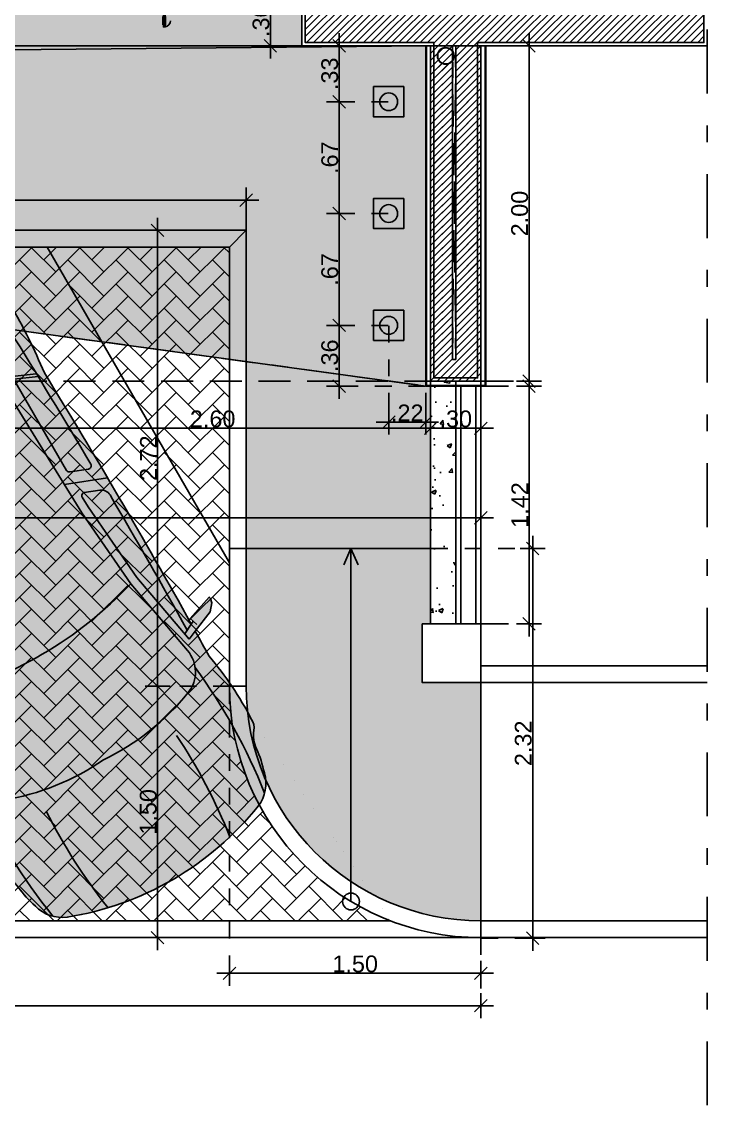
# Model space of a CAD drawing. Header units: millimetres. Extents: x 1974 to 2225, y 1614 to 1800.
# Drawn here: x 2044.21 to 2048.3, y 1619.16 to 1625.63 of the extents above; entities that cross this region are included whole.
import ezdxf

# ---------------------------------------------------------------- set-up
doc = ezdxf.new("R2010")
doc.units = ezdxf.units.MM
doc.header["$LTSCALE"] = 0.03
doc.header["$PDMODE"] = 34
doc.linetypes.add('DASHDOT', pattern=[25.4, 12.7, -6.35, 0, -6.35])
doc.linetypes.add('HIDDEN', pattern=[9.525, 6.35, -3.175])
for name, color, linetype in [('Construir Tijolos', 160, 'Continuous'), ('COTA', 250, 'Continuous'), ('COTA Especificações', 250, 'Continuous'), ('COTA Luminotécnica', 250, 'Continuous'), ('Especificações', 3, 'Continuous'), ('Esquadrias', 3, 'Continuous'), ('Forro de Gesso', 3, 'Continuous'), ('Layout', 6, 'Continuous'), ('Permanecer', 84, 'Continuous'), ('PL09', 9, 'Continuous'), ('PL1', 1, 'Continuous'), ('PL2', 2, 'Continuous'), ('PL250', 250, 'Continuous'), ('PL251', 251, 'Continuous'), ('PL3', 3, 'Continuous'), ('PL5', 5, 'Continuous'), ('Pontos Luminotécnicos', 3, 'Continuous'), ('Projeção', 250, 'HIDDEN'), ('Vegetação', 84, 'Continuous')]:
    doc.layers.add(name, color=color, linetype=linetype)
doc.styles.get("Standard").update_dxf_attribs({"font": 'arial.ttf'})
doc.dimstyles.new('TICK01', dxfattribs={"dimscale": 0, "dimtxt": 2, "dimasz": 1.5, "dimexe": 0.18, "dimexo": 0.06, "dimgap": 0.09, "dimtad": 1, "dimzin": 4, "dimdsep": 46, "dimtxsty": 'Standard', "dimblk": 'TICK1', "dimcen": 0.09, "dimclrd": 256, "dimclre": 256, "dimclrt": 4, "dimaunit": 1, "dimadec": 0, "dimazin": 0, "dimtfac": 1, "dimtix": 1, "dimtmove": 2, "dimatfit": 3, "dimldrblk": 'TICK1', "dimfxl": 1, "dimtolj": 1, "dimtzin": 12, "dimarcsym": 0})
pattern_1 = [(45, (0, 0), (-0.02121320344, 0.02121320344), [])]

# ---------------------------------------------------------------- blocks, each defined once
blk = doc.blocks.new('Golf')
at = {"layer": 'PL09'}
h = blk.add_hatch(color=256, dxfattribs=at)
h.dxf.hatch_style = 1
h.paths.add_polyline_path([(-0.1124, 0.6521, 0.290569), (-0.2617, 0.7739), (-0.4281, 0.8005, -0.143646), (-0.5305, 0.8426, 0.18179), (-0.5944, 0.8635, 0.18179), (-0.6583, 0.8843, 0.032048), (-1.1103, 0.8549, 0.010704), (-2.8459, 0.8596), (-2.8368, 0.8775), (-2.8139, 0.8694), (-2.7612, 1.033), (-2.7722, 1.0352), (-2.7985, 1.0297), (-2.8391, 0.9935), (-2.8951, 0.8586, 0.001052), (-3.0657, 0.8549, 0.056283), (-3.5177, 0.8843, 0.18179), (-3.5816, 0.8635, -0.143646), (-3.6839, 0.8214, 0.052221), (-3.8321, 0.79, 0.236222), (-3.9851, 0.6588, 0.091914), (-4.1072, 0, 0.091914), (-3.9851, -0.6588, 0.236222), (-3.8321, -0.79, 0.052221), (-3.6839, -0.8214, -0.143646), (-3.5816, -0.8635, 0.18179), (-3.5177, -0.8843, 0.056283), (-3.0657, -0.8549, 0.001052), (-2.8951, -0.8586), (-2.8391, -0.9935), (-2.7985, -1.0297), (-2.7722, -1.0352), (-2.7612, -1.033), (-2.8139, -0.8694), (-2.8368, -0.8775), (-2.8459, -0.8596, 0.010704), (-1.1103, -0.8549, 0.032048), (-0.6583, -0.8843, 0.18179), (-0.5944, -0.8635, 0.18179), (-0.5305, -0.8426, -0.143646), (-0.4281, -0.8005), (-0.2617, -0.7739, 0.290569), (-0.1124, -0.6521, 0.074967), (0, 0, 0.074967)])
at = {"layer": 'PL250', "linetype": 'ByBlock'}
for p, q in [((-2.9178, 0.804), (-2.8951, 0.8586)), ((-2.8459, 0.8596), (-2.8776, 0.7968)), ((-2.8368, 0.8775), (-2.8643, 0.8872)), ((-1.8407, 0.8659), (-1.7463, 0.6236)), ((-2.4427, 0.7187), (-2.9178, 0.804)), ((-1.8818, 0.7899), (-1.8475, 0.7018)), ((-1.7385, 0.7939), (-1.6981, 0.6902)), ((-1.1103, 0.8121), (-1.0514, 0.6777)), ((-1.0907, 0.8101), (-1.0326, 0.6777)), ((-0.8886, 0.6826), (-0.7777, 0.7813)), ((-2.4565, 0.6682), (-2.9718, 0.7606)), ((-2.4427, 0.7187), (-1.9318, 0.6794)), ((-2.4565, 0.6682), (-1.9455, 0.6289)), ((-1.8644, 0.6777), (-1.9318, 0.6794)), ((-1.6798, 0.6777), (-0.9016, 0.6777)), ((-0.3108, 0.6289), (-0.1971, 0.6927)), ((-0.421, 0.5879), (-1.9455, 0.6289)), ((-0.421, 0.5865), (-0.421, 0.0047)), ((-0.6878, 0.0074), (-0.3526, 0.004)), ((-0.3526, -0.004), (-0.3526, 0.004)), ((-0.6878, -0.0074), (-0.3526, -0.004)), ((-0.421, -0.5865), (-0.421, -0.0047)), ((-2.4565, -0.6682), (-1.9455, -0.6289)), ((-0.421, -0.5879), (-1.9455, -0.6289)), ((-1.8407, -0.8659), (-1.7463, -0.6236)), ((-0.3108, -0.6289), (-0.1971, -0.6927)), ((-2.4565, -0.6682), (-2.9718, -0.7606)), ((-2.4427, -0.7187), (-1.9318, -0.6794)), ((-1.8644, -0.6777), (-1.9318, -0.6794)), ((-1.8818, -0.7899), (-1.8475, -0.7018)), ((-1.7385, -0.7939), (-1.6981, -0.6902)), ((-1.6798, -0.6777), (-0.9016, -0.6777)), ((-1.1103, -0.8121), (-1.0514, -0.6777)), ((-1.0907, -0.8101), (-1.0326, -0.6777)), ((-0.8886, -0.6826), (-0.7777, -0.7813)), ((-2.4427, -0.7187), (-2.9178, -0.804)), ((-2.9178, -0.804), (-2.8951, -0.8586)), ((-2.8459, -0.8596), (-2.8776, -0.7968)), ((-2.8368, -0.8775), (-2.8643, -0.8872))]:
    blk.add_line(p, q, dxfattribs=at)
for centre, radius, start, end in [((-2.088, -39.6722), 40.4999, 89.78574, 91.10028), ((-1.9368, 0.7685), 0.059, 21.27913, 89.78574), ((-1.7202, 0.801), 0.0197, 89.61184, 201.27913), ((-2.0024, -40.8592), 41.6809, 88.32994, 89.61184), ((-0.7881, 0.7902), 0.0138, 319.5223, 88.20634), ((-3.4368, -2.5361), 3.3041, 83.8263, 98.71945), ((-3.0065, 0.5672), 0.1965, 79.82992, 158.94677), ((-0.0836, 0.266), 0.4836, 101.11593, 130.9804), ((-0.2339, 0), 2.3209, 163.26823, 180), ((-1.864, 0.6953), 0.0177, 268.49256, 21.27913), ((-1.6798, 0.6973), 0.0197, 201.27913, 270), ((-0.9016, 0.6973), 0.0197, 270, 311.64533), ((-2.247, -0.043), 2.1688, 1.13495, 19.70197), ((-0.1724, 0.6355), 0.0623, 15.1262, 113.3532), ((-1.8378, 0.1173), 1.4488, 158.94677, 184.64415), ((-0.362, 0.5865), 0.059, 130.9804, 180), ((-0.282, 0.5775), 0.059, 119.29402, 197.29416), ((-2.2853, -0.0498), 2.0402, 1.3982, 17.38909), ((-3.5751, -2.8485), 3.3041, 86.54404, 98.41367), ((-0.2339, 0), 2.3209, 180, 196.73177), ((-0.6878, 0), 0.0297, 13.76028, 346.23972), ((-0.6878, 0), 0.00735, 90, 270), ((-1.8378, -0.1173), 1.4488, 175.35585, 201.05323), ((-2.2853, 0.0498), 2.0402, 342.61091, 358.6018), ((-2.247, 0.043), 2.1688, 340.29803, 358.86505), ((-3.5751, 2.8485), 3.3041, 261.58633, 273.45596), ((-0.282, -0.5775), 0.059, 162.70584, 240.70598), ((-3.0065, -0.5672), 0.1965, 201.05323, 280.17008), ((-0.362, -0.5865), 0.059, 180, 229.0196), ((-0.0836, -0.266), 0.4836, 229.0196, 258.88407), ((-1.864, -0.6953), 0.0177, 338.72087, 91.50744), ((-1.6798, -0.6973), 0.0197, 90, 158.72087), ((-0.9016, -0.6973), 0.0197, 48.35467, 90), ((-0.1724, -0.6355), 0.0623, 246.6468, 344.8738), ((-3.4368, 2.5361), 3.3041, 261.28055, 276.1737), ((-2.088, 39.6722), 40.4999, 268.89972, 270.21426), ((-1.9368, -0.7685), 0.059, 270.21426, 338.72087), ((-1.7202, -0.801), 0.0197, 158.72087, 270.38816), ((-2.0024, 40.8592), 41.6809, 270.38816, 271.67006), ((-0.7881, -0.7902), 0.0138, 271.79366, 40.4777)]:
    blk.add_arc(centre, radius, start, end, dxfattribs=at)
at = {"layer": 'PL5'}
blk.add_lwpolyline([(-0.1124, 0.6521, 0.290569), (-0.2617, 0.7739), (-0.4281, 0.8005, -0.143646), (-0.5305, 0.8426, 0.18179), (-0.5944, 0.8635, 0.18179), (-0.6583, 0.8843, 0.032048), (-1.1103, 0.8549, 0.010704), (-2.8459, 0.8596), (-2.8368, 0.8775), (-2.8139, 0.8694), (-2.7612, 1.033), (-2.7722, 1.0352), (-2.7985, 1.0297), (-2.8391, 0.9935), (-2.8951, 0.8586, 0.001052), (-3.0657, 0.8549, 0.056283), (-3.5177, 0.8843, 0.18179), (-3.5816, 0.8635, -0.143646), (-3.6839, 0.8214, 0.052221), (-3.8321, 0.79, 0.236222), (-3.9851, 0.6588, 0.091914), (-4.1072, 0, 0.091914), (-3.9851, -0.6588, 0.236222), (-3.8321, -0.79, 0.052221), (-3.6839, -0.8214, -0.143646), (-3.5816, -0.8635, 0.18179), (-3.5177, -0.8843, 0.056283), (-3.0657, -0.8549, 0.001052), (-2.8951, -0.8586), (-2.8391, -0.9935), (-2.7985, -1.0297), (-2.7722, -1.0352), (-2.7612, -1.033), (-2.8139, -0.8694), (-2.8368, -0.8775), (-2.8459, -0.8596, 0.010704), (-1.1103, -0.8549, 0.032048), (-0.6583, -0.8843, 0.18179), (-0.5944, -0.8635, 0.18179), (-0.5305, -0.8426, -0.143646), (-0.4281, -0.8005), (-0.2617, -0.7739, 0.290569), (-0.1124, -0.6521, 0.074967), (0, 0, 0.074967)], format="xyb", close=True, dxfattribs=at)
blk = doc.blocks.new('TICK1')
for p, q in [((0, 1), (0, -1)), ((-1, 0), (1, 0)), ((0.5, 0.5), (-0.5, -0.5))]:
    blk.add_line(p, q)
blk = doc.blocks.new('*D250')
at = {"layer": 'COTA', "linetype": 'HIDDEN', "lineweight": -2, "transparency": 16777216}
for p, q in [((2044.0451, 1632.1614), (2044.0451, 1623.1916)), ((2046.6451, 1623.4784), (2046.6451, 1623.1916))]:
    blk.add_line(p, q, dxfattribs=at)
at = {"layer": 'COTA', "lineweight": -2, "transparency": 16777216}
blk.add_line((2044.1201, 1623.2006), (2046.5701, 1623.2006), dxfattribs=at)
at = {"layer": 'DEFPOINTS', "color": 0, "transparency": 16777216}
for p in [(2044.0451, 1632.1644), (2046.6451, 1623.4814), (2046.6451, 1623.2006)]:
    blk.add_point(p, dxfattribs=at)
at = {"layer": 'COTA', "lineweight": -2, "transparency": 16777216, "xscale": 0.07499999993790162, "yscale": 0.07499999993790162, "zscale": 0.07499999993790162, "rotation": 180}
blk.add_blockref('TICK1', (2044.0451, 1623.2006), dxfattribs=at)
at = {"layer": 'COTA', "lineweight": -2, "transparency": 16777216, "xscale": 0.07499999993790162, "yscale": 0.07499999993790162, "zscale": 0.07499999993790162}
blk.add_blockref('TICK1', (2046.6451, 1623.2006), dxfattribs=at)
at = {"layer": 'COTA', "color": 4, "transparency": 16777216, "insert": (2045.3451, 1623.2562), "char_height": 0.1, "attachment_point": 5}
blk.add_mtext('\\A1;2.60', dxfattribs=at)
blk = doc.blocks.new('*D251')
at = {"layer": 'COTA', "linetype": 'HIDDEN', "lineweight": -2, "transparency": 16777216}
for p, q in [((2046.6451, 1623.4784), (2046.6451, 1623.1916)), ((2046.9451, 1623.4784), (2046.9451, 1623.1916))]:
    blk.add_line(p, q, dxfattribs=at)
at = {"layer": 'COTA', "lineweight": -2, "transparency": 16777216}
blk.add_line((2046.7201, 1623.2006), (2046.8701, 1623.2006), dxfattribs=at)
at = {"layer": 'DEFPOINTS', "color": 0, "transparency": 16777216}
for p in [(2046.6451, 1623.4814), (2046.9451, 1623.4814), (2046.9451, 1623.2006)]:
    blk.add_point(p, dxfattribs=at)
at = {"layer": 'COTA', "lineweight": -2, "transparency": 16777216, "xscale": 0.07499999993790162, "yscale": 0.07499999993790162, "zscale": 0.07499999993790162, "rotation": 180}
blk.add_blockref('TICK1', (2046.6451, 1623.2006), dxfattribs=at)
at = {"layer": 'COTA', "lineweight": -2, "transparency": 16777216, "xscale": 0.07499999993790162, "yscale": 0.07499999993790162, "zscale": 0.07499999993790162}
blk.add_blockref('TICK1', (2046.9451, 1623.2006), dxfattribs=at)
at = {"layer": 'COTA', "color": 4, "transparency": 16777216, "insert": (2046.7951, 1623.2562), "char_height": 0.1, "attachment_point": 5}
blk.add_mtext('\\A1;.30', dxfattribs=at)
blk = doc.blocks.new('*D253')
at = {"layer": 'COTA', "linetype": 'HIDDEN', "lineweight": -2, "transparency": 16777216}
for p, q in [((2036.1726, 1623.1976), (2036.1726, 1622.658)), ((2046.9451, 1623.1886), (2046.9451, 1622.658))]:
    blk.add_line(p, q, dxfattribs=at)
at = {"layer": 'COTA', "lineweight": -2, "transparency": 16777216}
blk.add_line((2036.2476, 1622.667), (2046.8701, 1622.667), dxfattribs=at)
at = {"layer": 'DEFPOINTS', "color": 0, "transparency": 16777216}
for p in [(2036.1726, 1623.2006), (2046.9451, 1623.1916), (2046.9451, 1622.667)]:
    blk.add_point(p, dxfattribs=at)
at = {"layer": 'COTA', "lineweight": -2, "transparency": 16777216, "xscale": 0.07499999993790162, "yscale": 0.07499999993790162, "zscale": 0.07499999993790162, "rotation": 180}
blk.add_blockref('TICK1', (2036.1726, 1622.667), dxfattribs=at)
at = {"layer": 'COTA', "lineweight": -2, "transparency": 16777216, "xscale": 0.07499999993790162, "yscale": 0.07499999993790162, "zscale": 0.07499999993790162}
blk.add_blockref('TICK1', (2046.9451, 1622.667), dxfattribs=at)
at = {"layer": 'COTA', "color": 4, "transparency": 16777216, "insert": (2041.5588, 1622.7225), "char_height": 0.1, "attachment_point": 5}
blk.add_mtext('\\A1;10.77', dxfattribs=at)
blk = doc.blocks.new('*D268')
at = {"layer": 'COTA', "linetype": 'HIDDEN', "lineweight": -2, "transparency": 16777216}
for p, q in [((2040.9301, 1625.4814), (2040.8541, 1625.4814)), ((2046.9711, 1623.4814), (2040.8541, 1623.4814))]:
    blk.add_line(p, q, dxfattribs=at)
at = {"layer": 'COTA', "lineweight": -2, "transparency": 16777216}
blk.add_line((2040.8631, 1625.4064), (2040.8631, 1623.5564), dxfattribs=at)
at = {"layer": 'DEFPOINTS', "color": 0, "transparency": 16777216}
for p in [(2040.9331, 1625.4814), (2040.8631, 1623.4814), (2046.9741, 1623.4814)]:
    blk.add_point(p, dxfattribs=at)
at = {"layer": 'COTA', "lineweight": -2, "transparency": 16777216, "xscale": 0.07499999993790162, "yscale": 0.07499999993790162, "zscale": 0.07499999993790162}
for p, rotation in [((2040.8631, 1625.4814), 90), ((2040.8631, 1623.4814), 270)]:
    blk.add_blockref('TICK1', p, dxfattribs=dict(at, rotation=rotation))
at = {"layer": 'COTA', "color": 4, "transparency": 16777216, "insert": (2040.8075, 1624.4814), "char_height": 0.1, "attachment_point": 5, "rotation": 90}
blk.add_mtext('\\A1;2.00', dxfattribs=at)
blk = doc.blocks.new('*D321')
at = {"layer": 'COTA', "linetype": 'HIDDEN', "lineweight": -2, "transparency": 16777216}
for p, q in [((2046.9481, 1625.4814), (2047.2408, 1625.4814)), ((2046.9481, 1623.4814), (2047.2408, 1623.4814))]:
    blk.add_line(p, q, dxfattribs=at)
at = {"layer": 'COTA', "lineweight": -2, "transparency": 16777216}
blk.add_line((2047.2318, 1625.4064), (2047.2318, 1623.5564), dxfattribs=at)
at = {"layer": 'DEFPOINTS', "color": 0, "transparency": 16777216}
for p in [(2046.9451, 1625.4814), (2046.9451, 1623.4814), (2047.2318, 1623.4814)]:
    blk.add_point(p, dxfattribs=at)
at = {"layer": 'COTA', "lineweight": -2, "transparency": 16777216, "xscale": 0.07499999993790162, "yscale": 0.07499999993790162, "zscale": 0.07499999993790162}
for p, rotation in [((2047.2318, 1625.4814), 90), ((2047.2318, 1623.4814), 270)]:
    blk.add_blockref('TICK1', p, dxfattribs=dict(at, rotation=rotation))
at = {"layer": 'COTA', "color": 4, "transparency": 16777216, "insert": (2047.1762, 1624.4814), "char_height": 0.1, "attachment_point": 5, "rotation": 90}
blk.add_mtext('\\A1;2.00', dxfattribs=at)
blk = doc.blocks.new('*D403')
at = {"layer": 'COTA', "linetype": 'HIDDEN', "lineweight": -2, "transparency": 16777216}
for p, q in [((2046.9181, 1623.4524), (2047.2408, 1623.4524)), ((2046.9181, 1622.0344), (2047.2408, 1622.0344))]:
    blk.add_line(p, q, dxfattribs=at)
at = {"layer": 'COTA', "lineweight": -2, "transparency": 16777216}
blk.add_line((2047.2318, 1623.3774), (2047.2318, 1622.1094), dxfattribs=at)
at = {"layer": 'DEFPOINTS', "color": 0, "transparency": 16777216}
for p in [(2046.9151, 1623.4524), (2046.9151, 1622.0344), (2047.2318, 1622.0344)]:
    blk.add_point(p, dxfattribs=at)
at = {"layer": 'COTA', "lineweight": -2, "transparency": 16777216, "xscale": 0.07499999993790162, "yscale": 0.07499999993790162, "zscale": 0.07499999993790162}
for p, rotation in [((2047.2318, 1623.4524), 90), ((2047.2318, 1622.0344), 270)]:
    blk.add_blockref('TICK1', p, dxfattribs=dict(at, rotation=rotation))
at = {"layer": 'COTA', "color": 4, "transparency": 16777216, "insert": (2047.1771, 1622.7434), "char_height": 0.1, "attachment_point": 5, "rotation": 90}
blk.add_mtext('\\A1;1.42', dxfattribs=at)
blk = doc.blocks.new('*D543')
at = {"layer": 'COTA Especificações', "linetype": 'HIDDEN', "lineweight": -2, "transparency": 16777216}
for p, q in [((2045.8741, 1625.7814), (2045.6803, 1625.7814)), ((2045.8741, 1625.4814), (2045.6803, 1625.4814))]:
    blk.add_line(p, q, dxfattribs=at)
at = {"layer": 'COTA Especificações', "lineweight": -2, "transparency": 16777216}
blk.add_line((2045.6893, 1625.7064), (2045.6893, 1625.5564), dxfattribs=at)
at = {"layer": 'DEFPOINTS', "color": 0, "transparency": 16777216}
for p in [(2045.8771, 1625.7814), (2045.6893, 1625.4814), (2045.8771, 1625.4814)]:
    blk.add_point(p, dxfattribs=at)
at = {"layer": 'COTA Especificações', "lineweight": -2, "transparency": 16777216, "xscale": 0.07499999993790162, "yscale": 0.07499999993790162, "zscale": 0.07499999993790162}
for p, rotation in [((2045.6893, 1625.7814), 90), ((2045.6893, 1625.4814), 270)]:
    blk.add_blockref('TICK1', p, dxfattribs=dict(at, rotation=rotation))
at = {"layer": 'COTA Especificações', "color": 4, "transparency": 16777216, "insert": (2045.6337, 1625.6314), "char_height": 0.1, "attachment_point": 5, "rotation": 90}
blk.add_mtext('\\A1;.30', dxfattribs=at)
blk = doc.blocks.new('*D583')
at = {"layer": 'COTA Especificações', "linetype": 'HIDDEN', "lineweight": -2, "ltscale": 0.2, "transparency": 16777216}
for p, q in [((2034.5401, 1624.3844), (2034.5401, 1624.57)), ((2045.5451, 1624.3844), (2045.5451, 1624.57))]:
    blk.add_line(p, q, dxfattribs=at)
at = {"layer": 'COTA Especificações', "lineweight": -2, "ltscale": 0.2, "transparency": 16777216}
blk.add_line((2034.6151, 1624.561), (2045.4701, 1624.561), dxfattribs=at)
at = {"layer": 'DEFPOINTS', "color": 0, "ltscale": 0.2, "transparency": 16777216}
for p in [(2045.5451, 1624.561), (2034.5401, 1624.3814), (2045.5451, 1624.3814)]:
    blk.add_point(p, dxfattribs=at)
at = {"layer": 'COTA Especificações', "lineweight": -2, "ltscale": 0.2, "transparency": 16777216, "xscale": 0.07499999993790162, "yscale": 0.07499999993790162, "zscale": 0.07499999993790162, "rotation": 180}
blk.add_blockref('TICK1', (2034.5401, 1624.561), dxfattribs=at)
at = {"layer": 'COTA Especificações', "lineweight": -2, "ltscale": 0.2, "transparency": 16777216, "xscale": 0.07499999993790162, "yscale": 0.07499999993790162, "zscale": 0.07499999993790162}
blk.add_blockref('TICK1', (2045.5451, 1624.561), dxfattribs=at)
at = {"layer": 'COTA Especificações', "color": 4, "ltscale": 0.2, "transparency": 16777216, "insert": (2040.0426, 1624.6166), "char_height": 0.1, "attachment_point": 5}
blk.add_mtext('\\A1;11.01', dxfattribs=at)
blk = doc.blocks.new('*D584')
at = {"layer": 'COTA Especificações', "linetype": 'HIDDEN', "lineweight": -2, "ltscale": 0.2, "transparency": 16777216}
for p, q in [((2045.5421, 1624.3814), (2045.0078, 1624.3814)), ((2045.449, 1621.6634), (2045.0078, 1621.6634))]:
    blk.add_line(p, q, dxfattribs=at)
at = {"layer": 'COTA Especificações', "lineweight": -2, "ltscale": 0.2, "transparency": 16777216}
blk.add_line((2045.0168, 1624.3064), (2045.0168, 1621.7384), dxfattribs=at)
at = {"layer": 'DEFPOINTS', "color": 0, "ltscale": 0.2, "transparency": 16777216}
for p in [(2045.5451, 1624.3814), (2045.0168, 1621.6634), (2045.452, 1621.6634)]:
    blk.add_point(p, dxfattribs=at)
at = {"layer": 'COTA Especificações', "lineweight": -2, "ltscale": 0.2, "transparency": 16777216, "xscale": 0.07499999993790162, "yscale": 0.07499999993790162, "zscale": 0.07499999993790162}
for p, rotation in [((2045.0168, 1624.3814), 90), ((2045.0168, 1621.6634), 270)]:
    blk.add_blockref('TICK1', p, dxfattribs=dict(at, rotation=rotation))
at = {"layer": 'COTA Especificações', "color": 4, "ltscale": 0.2, "transparency": 16777216, "insert": (2044.9621, 1623.0224), "char_height": 0.1, "attachment_point": 5, "rotation": 90}
blk.add_mtext('\\A1;2.72', dxfattribs=at)
blk = doc.blocks.new('*D585')
at = {"layer": 'COTA Especificações', "linetype": 'HIDDEN', "lineweight": -2, "ltscale": 0.2, "transparency": 16777216}
for p, q in [((2033.1401, 1620.1604), (2033.1401, 1619.7487)), ((2046.9451, 1620.1604), (2046.9451, 1619.7487))]:
    blk.add_line(p, q, dxfattribs=at)
at = {"layer": 'COTA Especificações', "lineweight": -2, "ltscale": 0.2, "transparency": 16777216}
blk.add_line((2033.2151, 1619.7577), (2046.8701, 1619.7577), dxfattribs=at)
at = {"layer": 'DEFPOINTS', "color": 0, "ltscale": 0.2, "transparency": 16777216}
for p in [(2033.1401, 1620.1634), (2046.9451, 1620.1634), (2046.9451, 1619.7577)]:
    blk.add_point(p, dxfattribs=at)
at = {"layer": 'COTA Especificações', "lineweight": -2, "ltscale": 0.2, "transparency": 16777216, "xscale": 0.07499999993790162, "yscale": 0.07499999993790162, "zscale": 0.07499999993790162, "rotation": 180}
blk.add_blockref('TICK1', (2033.1401, 1619.7577), dxfattribs=at)
at = {"layer": 'COTA Especificações', "lineweight": -2, "ltscale": 0.2, "transparency": 16777216, "xscale": 0.07499999993790162, "yscale": 0.07499999993790162, "zscale": 0.07499999993790162}
blk.add_blockref('TICK1', (2046.9451, 1619.7577), dxfattribs=at)
at = {"layer": 'COTA Especificações', "color": 4, "ltscale": 0.2, "transparency": 16777216, "insert": (2040.0426, 1619.8133), "char_height": 0.1, "attachment_point": 5}
blk.add_mtext('\\A1;13.81', dxfattribs=at)
blk = doc.blocks.new('*D586')
at = {"layer": 'COTA Especificações', "linetype": 'HIDDEN', "lineweight": -2, "ltscale": 0.2, "transparency": 16777216}
for p, q in [((2045.449, 1621.6634), (2045.0078, 1621.6634)), ((2045.8962, 1620.1634), (2045.0078, 1620.1634))]:
    blk.add_line(p, q, dxfattribs=at)
at = {"layer": 'COTA Especificações', "lineweight": -2, "ltscale": 0.2, "transparency": 16777216}
blk.add_line((2045.0168, 1621.5884), (2045.0168, 1620.2384), dxfattribs=at)
at = {"layer": 'DEFPOINTS', "color": 0, "ltscale": 0.2, "transparency": 16777216}
for p in [(2045.452, 1621.6634), (2045.0168, 1620.1634), (2045.8992, 1620.1634)]:
    blk.add_point(p, dxfattribs=at)
at = {"layer": 'COTA Especificações', "lineweight": -2, "ltscale": 0.2, "transparency": 16777216, "xscale": 0.07499999993790162, "yscale": 0.07499999993790162, "zscale": 0.07499999993790162}
for p, rotation in [((2045.0168, 1621.6634), 90), ((2045.0168, 1620.1634), 270)]:
    blk.add_blockref('TICK1', p, dxfattribs=dict(at, rotation=rotation))
at = {"layer": 'COTA Especificações', "color": 4, "ltscale": 0.2, "transparency": 16777216, "insert": (2044.9612, 1620.9134), "char_height": 0.1, "attachment_point": 5, "rotation": 90}
blk.add_mtext('\\A1;1.50', dxfattribs=at)
blk = doc.blocks.new('*D588')
at = {"layer": 'COTA Especificações', "linetype": 'HIDDEN', "lineweight": -2, "ltscale": 0.2, "transparency": 16777216}
for p, q in [((2045.4451, 1621.6574), (2045.4451, 1619.9416)), ((2046.9451, 1620.1604), (2046.9451, 1619.9416))]:
    blk.add_line(p, q, dxfattribs=at)
at = {"layer": 'COTA Especificações', "lineweight": -2, "ltscale": 0.2, "transparency": 16777216}
blk.add_line((2046.8701, 1619.9506), (2045.5201, 1619.9506), dxfattribs=at)
at = {"layer": 'DEFPOINTS', "color": 0, "ltscale": 0.2, "transparency": 16777216}
for p in [(2045.4451, 1621.6604), (2046.9451, 1620.1634), (2045.4451, 1619.9506)]:
    blk.add_point(p, dxfattribs=at)
at = {"layer": 'COTA Especificações', "lineweight": -2, "ltscale": 0.2, "transparency": 16777216, "xscale": 0.07499999993790162, "yscale": 0.07499999993790162, "zscale": 0.07499999993790162, "rotation": 180}
blk.add_blockref('TICK1', (2045.4451, 1619.9506), dxfattribs=at)
at = {"layer": 'COTA Especificações', "lineweight": -2, "ltscale": 0.2, "transparency": 16777216, "xscale": 0.07499999993790162, "yscale": 0.07499999993790162, "zscale": 0.07499999993790162}
blk.add_blockref('TICK1', (2046.9451, 1619.9506), dxfattribs=at)
at = {"layer": 'COTA Especificações', "color": 4, "ltscale": 0.2, "transparency": 16777216, "insert": (2046.1951, 1620.0061), "char_height": 0.1, "attachment_point": 5}
blk.add_mtext('\\A1;1.50', dxfattribs=at)
blk = doc.blocks.new('*D594')
at = {"layer": 'COTA Especificações', "linetype": 'HIDDEN', "lineweight": -2, "ltscale": 0.2, "transparency": 16777216}
for p, q in [((2046.6481, 1622.4844), (2047.2626, 1622.4844)), ((2046.9481, 1620.1604), (2047.2626, 1620.1604))]:
    blk.add_line(p, q, dxfattribs=at)
at = {"layer": 'COTA Especificações', "lineweight": -2, "ltscale": 0.2, "transparency": 16777216}
blk.add_line((2047.2536, 1620.2354), (2047.2536, 1622.4094), dxfattribs=at)
at = {"layer": 'DEFPOINTS', "color": 0, "ltscale": 0.2, "transparency": 16777216}
for p in [(2046.6451, 1622.4844), (2047.2536, 1622.4844), (2046.9451, 1620.1604)]:
    blk.add_point(p, dxfattribs=at)
at = {"layer": 'COTA Especificações', "lineweight": -2, "ltscale": 0.2, "transparency": 16777216, "xscale": 0.07499999993790162, "yscale": 0.07499999993790162, "zscale": 0.07499999993790162}
for p, rotation in [((2047.2536, 1622.4844), 90), ((2047.2536, 1620.1604), 270)]:
    blk.add_blockref('TICK1', p, dxfattribs=dict(at, rotation=rotation))
at = {"layer": 'COTA Especificações', "color": 4, "ltscale": 0.2, "transparency": 16777216, "insert": (2047.198, 1621.3224), "char_height": 0.1, "attachment_point": 5, "rotation": 90}
blk.add_mtext('\\A1;2.32', dxfattribs=at)
blk = doc.blocks.new('*D710')
at = {"layer": 'COTA Luminotécnica', "linetype": 'HIDDEN', "lineweight": -2, "ltscale": 0.2, "transparency": 16777216}
for p, q in [((2046.6421, 1625.4814), (2046.0903, 1625.4814)), ((2046.3921, 1625.1481), (2046.0903, 1625.1481))]:
    blk.add_line(p, q, dxfattribs=at)
at = {"layer": 'COTA Luminotécnica', "lineweight": -2, "ltscale": 0.2, "transparency": 16777216}
blk.add_line((2046.0993, 1625.4064), (2046.0993, 1625.2231), dxfattribs=at)
at = {"layer": 'DEFPOINTS', "color": 0, "ltscale": 0.2, "transparency": 16777216}
for p in [(2046.6451, 1625.4814), (2046.0993, 1625.1481), (2046.3951, 1625.1481)]:
    blk.add_point(p, dxfattribs=at)
at = {"layer": 'COTA Luminotécnica', "lineweight": -2, "ltscale": 0.2, "transparency": 16777216, "xscale": 0.07499999993790162, "yscale": 0.07499999993790162, "zscale": 0.07499999993790162}
for p, rotation in [((2046.0993, 1625.4814), 90), ((2046.0993, 1625.1481), 270)]:
    blk.add_blockref('TICK1', p, dxfattribs=dict(at, rotation=rotation))
at = {"layer": 'COTA Luminotécnica', "color": 4, "ltscale": 0.2, "transparency": 16777216, "insert": (2046.0437, 1625.3147), "char_height": 0.1, "attachment_point": 5, "rotation": 90}
blk.add_mtext('\\A1;.33', dxfattribs=at)
blk = doc.blocks.new('*D711')
at = {"layer": 'COTA Luminotécnica', "linetype": 'HIDDEN', "lineweight": -2, "ltscale": 0.2, "transparency": 16777216}
for p, q in [((2046.3921, 1625.1481), (2046.0903, 1625.1481)), ((2046.3921, 1624.4814), (2046.0903, 1624.4814))]:
    blk.add_line(p, q, dxfattribs=at)
at = {"layer": 'COTA Luminotécnica', "lineweight": -2, "ltscale": 0.2, "transparency": 16777216}
blk.add_line((2046.0993, 1625.0731), (2046.0993, 1624.5564), dxfattribs=at)
at = {"layer": 'DEFPOINTS', "color": 0, "ltscale": 0.2, "transparency": 16777216}
for p in [(2046.3951, 1625.1481), (2046.0993, 1624.4814), (2046.3951, 1624.4814)]:
    blk.add_point(p, dxfattribs=at)
at = {"layer": 'COTA Luminotécnica', "lineweight": -2, "ltscale": 0.2, "transparency": 16777216, "xscale": 0.07499999993790162, "yscale": 0.07499999993790162, "zscale": 0.07499999993790162}
for p, rotation in [((2046.0993, 1625.1481), 90), ((2046.0993, 1624.4814), 270)]:
    blk.add_blockref('TICK1', p, dxfattribs=dict(at, rotation=rotation))
at = {"layer": 'COTA Luminotécnica', "color": 4, "ltscale": 0.2, "transparency": 16777216, "insert": (2046.0438, 1624.8147), "char_height": 0.1, "attachment_point": 5, "rotation": 90}
blk.add_mtext('\\A1;.67', dxfattribs=at)
blk = doc.blocks.new('*D712')
at = {"layer": 'COTA Luminotécnica', "linetype": 'HIDDEN', "lineweight": -2, "ltscale": 0.2, "transparency": 16777216}
for p, q in [((2046.3921, 1624.4814), (2046.0903, 1624.4814)), ((2046.3921, 1623.8147), (2046.0903, 1623.8147))]:
    blk.add_line(p, q, dxfattribs=at)
at = {"layer": 'COTA Luminotécnica', "lineweight": -2, "ltscale": 0.2, "transparency": 16777216}
blk.add_line((2046.0993, 1624.4064), (2046.0993, 1623.8897), dxfattribs=at)
at = {"layer": 'DEFPOINTS', "color": 0, "ltscale": 0.2, "transparency": 16777216}
for p in [(2046.3951, 1624.4814), (2046.0993, 1623.8147), (2046.3951, 1623.8147)]:
    blk.add_point(p, dxfattribs=at)
at = {"layer": 'COTA Luminotécnica', "lineweight": -2, "ltscale": 0.2, "transparency": 16777216, "xscale": 0.07499999993790162, "yscale": 0.07499999993790162, "zscale": 0.07499999993790162}
for p, rotation in [((2046.0993, 1624.4814), 90), ((2046.0993, 1623.8147), 270)]:
    blk.add_blockref('TICK1', p, dxfattribs=dict(at, rotation=rotation))
at = {"layer": 'COTA Luminotécnica', "color": 4, "ltscale": 0.2, "transparency": 16777216, "insert": (2046.0438, 1624.1481), "char_height": 0.1, "attachment_point": 5, "rotation": 90}
blk.add_mtext('\\A1;.67', dxfattribs=at)
blk = doc.blocks.new('*D713')
at = {"layer": 'COTA Luminotécnica', "linetype": 'HIDDEN', "lineweight": -2, "ltscale": 0.2, "transparency": 16777216}
for p, q in [((2046.3921, 1623.8147), (2046.0903, 1623.8147)), ((2046.6131, 1623.4524), (2046.0903, 1623.4524))]:
    blk.add_line(p, q, dxfattribs=at)
at = {"layer": 'COTA Luminotécnica', "lineweight": -2, "ltscale": 0.2, "transparency": 16777216}
blk.add_line((2046.0993, 1623.7397), (2046.0993, 1623.5274), dxfattribs=at)
at = {"layer": 'DEFPOINTS', "color": 0, "ltscale": 0.2, "transparency": 16777216}
for p in [(2046.3951, 1623.8147), (2046.0993, 1623.4524), (2046.6161, 1623.4524)]:
    blk.add_point(p, dxfattribs=at)
at = {"layer": 'COTA Luminotécnica', "lineweight": -2, "ltscale": 0.2, "transparency": 16777216, "xscale": 0.07499999993790162, "yscale": 0.07499999993790162, "zscale": 0.07499999993790162}
for p, rotation in [((2046.0993, 1623.8147), 90), ((2046.0993, 1623.4524), 270)]:
    blk.add_blockref('TICK1', p, dxfattribs=dict(at, rotation=rotation))
at = {"layer": 'COTA Luminotécnica', "color": 4, "ltscale": 0.2, "transparency": 16777216, "insert": (2046.0437, 1623.6336), "char_height": 0.1, "attachment_point": 5, "rotation": 90}
blk.add_mtext('\\A1;.36', dxfattribs=at)
blk = doc.blocks.new('*D714')
at = {"layer": 'COTA Luminotécnica', "linetype": 'HIDDEN', "lineweight": -2, "ltscale": 0.2, "transparency": 16777216}
for p, q in [((2046.3951, 1623.8117), (2046.3951, 1623.2288)), ((2046.6161, 1623.8117), (2046.6161, 1623.2288))]:
    blk.add_line(p, q, dxfattribs=at)
at = {"layer": 'COTA Luminotécnica', "lineweight": -2, "ltscale": 0.2, "transparency": 16777216}
blk.add_line((2046.4701, 1623.2378), (2046.5411, 1623.2378), dxfattribs=at)
at = {"layer": 'DEFPOINTS', "color": 0, "ltscale": 0.2, "transparency": 16777216}
for p in [(2046.3951, 1623.8147), (2046.6161, 1623.8147), (2046.6161, 1623.2378)]:
    blk.add_point(p, dxfattribs=at)
at = {"layer": 'COTA Luminotécnica', "lineweight": -2, "ltscale": 0.2, "transparency": 16777216, "xscale": 0.07499999993790162, "yscale": 0.07499999993790162, "zscale": 0.07499999993790162, "rotation": 180}
blk.add_blockref('TICK1', (2046.3951, 1623.2378), dxfattribs=at)
at = {"layer": 'COTA Luminotécnica', "lineweight": -2, "ltscale": 0.2, "transparency": 16777216, "xscale": 0.07499999993790162, "yscale": 0.07499999993790162, "zscale": 0.07499999993790162}
blk.add_blockref('TICK1', (2046.6161, 1623.2378), dxfattribs=at)
at = {"layer": 'COTA Luminotécnica', "color": 4, "ltscale": 0.2, "transparency": 16777216, "insert": (2046.5056, 1623.2925), "char_height": 0.1, "attachment_point": 5}
blk.add_mtext('\\A1;.22', dxfattribs=at)

msp = doc.modelspace()

# ---------------------------------------------------------------- hatches: boundary and pattern name
at = {"layer": 'Construir Tijolos'}
h = msp.add_hatch(dxfattribs=at)
h.set_pattern_fill('_USER', color=256, scale=0.03, angle=45, pattern_type=0)
h.set_pattern_definition(pattern_1)
h.paths.add_polyline_path([(2046.9451, 1625.4814), (2046.9451, 1623.4814), (2046.6451, 1623.4814), (2046.6451, 1625.4814), (2046.7751, 1625.4814), (2046.7751, 1623.6114), (2046.7951, 1623.6116), (2046.7951, 1625.4814)])
at = {"layer": 'Especificações'}
h = msp.add_hatch(color=9, dxfattribs=at)
h.dxf.hatch_style = 1
h.paths.add_polyline_path([(2045.8771, 1625.7814), (2043.5101, 1625.7814), (2043.5101, 1625.4814), (2045.8771, 1625.4814)])
h.paths.add_polyline_path([(2036.1726, 1625.7814), (2033.3726, 1625.7814), (2033.3726, 1625.4814), (2036.1726, 1625.4814)])
at = {"layer": 'Forro de Gesso', "ltscale": 100}
h = msp.add_hatch(dxfattribs=at)
h.set_pattern_fill('AR-SAND', color=251, scale=0.005)
h.paths.add_polyline_path([(2036.1726, 1625.3814), (2036.1726, 1624.8814), (2046.6161, 1623.4524), (2046.6201, 1625.4814)])
at = {"layer": 'PL09'}
h = msp.add_hatch(color=256, dxfattribs=at)
h.dxf.hatch_style = 1
h.paths.add_polyline_path([(2046.6161, 1625.4814), (2046.6161, 1623.4524), (2046.9741, 1623.4524), (2046.9741, 1625.4814), (2046.9701, 1625.4814), (2046.9701, 1623.4564), (2046.6201, 1623.4564), (2046.6201, 1625.4814)])
at = {"layer": 'PL1'}
h = msp.add_hatch(dxfattribs=at)
h.set_pattern_fill('_USER', color=251, scale=0.03, angle=45, pattern_type=0)
h.set_pattern_definition(pattern_1)
h.paths.add_polyline_path([(2046.7951, 1625.4814), (2046.7951, 1623.6114), (2046.7751, 1623.6114), (2046.7751, 1625.3914, -0.720759), (2046.6851, 1625.4214, -0.720759), (2046.7751, 1625.4514), (2046.7751, 1625.4814)], flags=16)
h.paths.add_polyline_path([(2046.7831, 1625.4214, -1), (2046.6871, 1625.4214, -0.742955), (2046.7751, 1625.4479, -0.147477)], flags=0)
h.paths.add_polyline_path([(2047.0591, 1626.0814), (2046.8601, 1626.0814), (2046.8601, 1625.7614), (2046.0171, 1625.7614), (2046.0171, 1626.0814), (2045.8971, 1626.0814), (2045.8971, 1625.5014), (2046.6651, 1625.5014), (2046.6651, 1623.5014), (2046.9251, 1623.5014), (2046.9251, 1625.5014), (2048.2751, 1625.5014), (2048.2751, 1625.7614), (2047.0591, 1625.7614)])
at = {"layer": 'PL251', "ltscale": 100}
h = msp.add_hatch(dxfattribs=at)
h.set_pattern_fill('AR-HBONE', color=256, scale=0.001)
h.paths.add_polyline_path([(2046.6161, 1625.4814), (2045.8771, 1625.4814), (2043.5101, 1625.4814), (2040.9331, 1625.4814), (2038.4331, 1625.4814), (2038.4331, 1625.3814), (2036.1726, 1625.3814), (2036.1726, 1625.4814), (2033.3726, 1625.4814), (2033.1401, 1625.4814), (2033.1401, 1625.3814), (2033.1401, 1624.7814), (2036.3981, 1624.7814), (2037.1981, 1624.3814), (2045.5451, 1624.3814), (2045.5451, 1622.4844), (2046.6451, 1622.4844), (2046.6451, 1623.4524), (2046.6161, 1623.4524)])
h.paths.add_polyline_path([(2046.1701, 1622.4844), (2045.5451, 1622.4844), (2045.5451, 1621.6634, 0.251125), (2046.1701, 1620.4975)])
h.paths.add_polyline_path([(2046.9451, 1621.6844), (2046.5951, 1621.6844), (2046.5951, 1622.0344), (2046.6451, 1622.0344), (2046.6451, 1622.4844), (2046.1701, 1622.4844), (2046.1701, 1620.4975, 0.147722), (2046.9451, 1620.2634)])
h.paths.add_polyline_path([(2036.3981, 1624.7814), (2033.8716, 1624.7814), (2033.8701, 1624.5728), (2034.5401, 1624.3814), (2036.3981, 1624.3814)], flags=17)
h.paths.add_polyline_path([(2036.3981, 1624.7814), (2036.3981, 1624.3814), (2037.1981, 1624.3814)], flags=17)
h.paths.add_polyline_path([(2034.5401, 1624.3814), (2033.8701, 1624.5728), (2033.8495, 1621.6634), (2034.5401, 1621.6634)])
h.paths.add_polyline_path([(2033.8701, 1624.5728), (2033.1401, 1624.7814), (2033.1401, 1623.2024), (2033.1401, 1621.6634), (2033.8495, 1621.6634)])
h.paths.add_polyline_path([(2033.8716, 1624.7814), (2033.1401, 1624.7814), (2033.8701, 1624.5728)], flags=17)
h.paths.add_polyline_path([(2033.8495, 1621.6634), (2033.1401, 1621.6634), (2033.1401, 1620.2634, 0.131823), (2033.8409, 1620.4514)])
h.paths.add_polyline_path([(2034.5401, 1621.6634), (2033.8495, 1621.6634), (2033.8409, 1620.4514, 0.26777)])
at = {"layer": 'PL251'}
h = msp.add_hatch(dxfattribs=at)
h.set_pattern_fill('AR-HBONE', color=256, scale=0.001)
edge = h.paths.add_edge_path()
edge.add_line((2045.4451, 1624.2814), (2034.6401, 1624.2814))
edge.add_line((2034.6401, 1624.2814), (2034.6401, 1621.6634))
edge.add_arc((2033.1401, 1621.6634), 1.5, 291.03947, 360, ccw=False)
edge.add_line((2033.6786, 1620.2634), (2046.4066, 1620.2634))
edge.add_arc((2046.9451, 1621.6634), 1.5, 180, 248.96053, ccw=False)
edge.add_line((2045.4451, 1621.6634), (2045.4451, 1624.2814))
at = {"layer": 'Pontos Luminotécnicos'}
h = msp.add_hatch(color=251, dxfattribs=at)
h.dxf.hatch_style = 1
edge = h.paths.add_edge_path()
edge.add_arc((2046.3951, 1625.1481), 0.0531, 0, 360)
h.paths.add_polyline_path([(2046.4851, 1625.2381), (2046.3051, 1625.2381), (2046.3051, 1625.0581), (2046.4851, 1625.0581)])
h = msp.add_hatch(color=251, dxfattribs=at)
h.dxf.hatch_style = 1
edge = h.paths.add_edge_path()
edge.add_arc((2046.3951, 1624.4814), 0.0531, 0, 360)
h.paths.add_polyline_path([(2046.4851, 1624.5714), (2046.3051, 1624.5714), (2046.3051, 1624.3914), (2046.4851, 1624.3914)])
h = msp.add_hatch(color=251, dxfattribs=at)
h.dxf.hatch_style = 1
edge = h.paths.add_edge_path()
edge.add_arc((2046.3951, 1623.8147), 0.0531, 0, 360)
h.paths.add_polyline_path([(2046.4851, 1623.9047), (2046.3051, 1623.9047), (2046.3051, 1623.7247), (2046.4851, 1623.7247)])
at = {"layer": 'Vegetação'}
h = msp.add_hatch(dxfattribs=at)
h.set_pattern_fill('AR-CONC', color=256, scale=0.0015)
h.paths.add_polyline_path([(2046.7951, 1623.4814), (2046.6451, 1623.4814), (2046.6451, 1622.0344), (2046.7951, 1622.0344)])

# ---------------------------------------------------------------- linework, layer by layer
at = {"color": 5, "linetype": 'DASHDOT'}
msp.add_line((2048.2951, 1619.1634), (2048.2951, 1626.0814), dxfattribs=at)
at = {"layer": 'Construir Tijolos'}
msp.add_lwpolyline([(2046.9451, 1625.4814), (2046.9451, 1623.4814), (2046.6451, 1623.4814), (2046.6451, 1625.4814), (2046.7751, 1625.4814), (2046.7751, 1623.6114), (2046.7951, 1623.6116), (2046.7951, 1625.4814)], close=True, dxfattribs=at)
at = {"layer": 'Esquadrias', "color": 6}
for p, q in [((2045.0487, 1625.6064), (2045.0487, 1625.6564)), ((2045.0647, 1625.6064), (2045.0647, 1625.6564)), ((2045.0517, 1625.6064), (2045.0487, 1625.6064)), ((2045.0647, 1625.6064), (2045.0617, 1625.6064))]:
    msp.add_line(p, q, dxfattribs=at)
at = {"layer": 'Esquadrias'}
for p, q in [((2046.8251, 1623.4524), (2046.8251, 1622.0344)), ((2046.9151, 1623.4524), (2046.9151, 1622.0344))]:
    msp.add_line(p, q, dxfattribs=at)
msp.add_lwpolyline([(2045.0618, 1626.0814), (2045.0617, 1625.5946), (2045.0517, 1625.5946), (2045.0518, 1626.0814)], dxfattribs=at)
at = {"layer": 'Esquadrias', "color": 250}
msp.add_arc((2045.0561, 1625.6317), 0.0375, 278.58328, 359.4644, dxfattribs=at)
at = {"layer": 'Forro de Gesso', "ltscale": 100}
msp.add_lwpolyline([(2036.1726, 1625.3814), (2036.1726, 1624.8814), (2046.6161, 1623.4524), (2046.6201, 1625.4814), (2036.1726, 1625.3814)], dxfattribs=at)
at = {"layer": 'Permanecer'}
msp.add_lwpolyline([(2048.2951, 1625.4814), (2045.8771, 1625.4814), (2045.8771, 1626.0814)], dxfattribs=at)
msp.add_lwpolyline([(2046.5951, 1622.0344), (2046.9451, 1622.0344), (2046.9451, 1621.6844), (2046.5951, 1621.6844)], close=True, dxfattribs=at)
at = {"layer": 'PL1'}
for p, q in [((2045.8771, 1626.0814), (2045.8771, 1625.4814)), ((2045.8771, 1625.4814), (2046.6451, 1625.4814)), ((2046.6451, 1625.4814), (2046.6451, 1623.4814)), ((2046.7751, 1625.4814), (2046.7751, 1623.6114)), ((2046.7951, 1625.4814), (2046.7751, 1625.4814)), ((2046.7951, 1623.6114), (2046.7951, 1625.4814)), ((2046.9451, 1625.4814), (2048.2951, 1625.4814)), ((2046.9451, 1623.4814), (2046.9451, 1625.4814)), ((2046.7751, 1623.6114), (2046.7951, 1623.6114)), ((2046.6451, 1623.4814), (2046.9451, 1623.4814))]:
    msp.add_line(p, q, dxfattribs=at)
at = {"layer": 'PL1', "color": 6}
msp.add_lwpolyline([(2045.8971, 1626.0814), (2045.8971, 1625.5014), (2046.6651, 1625.5014), (2046.6651, 1623.5014), (2046.9251, 1623.5014), (2046.9251, 1625.5014), (2048.2751, 1625.5014), (2048.2751, 1625.7614), (2047.0591, 1625.7614), (2047.0591, 1626.0814)], dxfattribs=at)
at = {"layer": 'PL2'}
msp.add_lwpolyline([(2046.5951, 1621.6844), (2046.9451, 1621.6844), (2046.9451, 1622.0344), (2046.5951, 1622.0344)], close=True, dxfattribs=at)
at = {"layer": 'PL250'}
for p, q in [((2043.5101, 1625.4814), (2045.8771, 1625.4814)), ((2045.4451, 1624.2814), (2034.6401, 1624.2814)), ((2044.3578, 1624.2814), (2045.4451, 1622.3981)), ((2045.4451, 1624.2814), (2045.4451, 1621.6634)), ((2046.6451, 1623.4814), (2046.6451, 1623.4564)), ((2046.6451, 1623.4524), (2046.6451, 1622.0344)), ((2046.6451, 1622.4844), (2045.5451, 1622.4844)), ((2046.1701, 1622.4844), (2046.1265, 1622.3863)), ((2046.1701, 1622.4844), (2046.1701, 1620.3791)), ((2046.1701, 1622.4844), (2046.2137, 1622.3863)), ((2046.9451, 1621.6844), (2048.2951, 1621.6844)), ((2046.9451, 1620.2634), (2046.9451, 1621.6844)), ((2031.5861, 1620.1634), (2048.2951, 1620.1634))]:
    msp.add_line(p, q, dxfattribs=at)
msp.add_circle((2046.1701, 1620.3791), 0.05, dxfattribs=at)
msp.add_arc((2046.9451, 1621.6634), 1.5, 180, 270, dxfattribs=at)
at = {"layer": 'PL251'}
for p, q in [((2045.5451, 1624.3814), (2034.5401, 1624.3814)), ((2045.4451, 1624.2814), (2045.5451, 1624.3814)), ((2045.5451, 1624.3814), (2045.5451, 1621.6634)), ((2045.5451, 1622.4844), (2045.4451, 1622.4844)), ((2046.9451, 1621.7844), (2048.2951, 1621.7844)), ((2045.5451, 1621.6634), (2045.4451, 1621.6634)), ((2033.6786, 1620.2634), (2046.4066, 1620.2634)), ((2046.9451, 1620.2634), (2048.2951, 1620.2634)), ((2046.9451, 1620.2634), (2046.9451, 1620.1634))]:
    msp.add_line(p, q, dxfattribs=at)
msp.add_arc((2046.9451, 1621.6634), 1.4, 180, 270, dxfattribs=at)
at = {"layer": 'PL3'}
for points in [[(2046.6161, 1625.4814), (2046.6161, 1623.4524), (2046.9741, 1623.4524), (2046.9741, 1625.4814)], [(2046.6201, 1625.4814), (2046.6201, 1623.4564), (2046.9701, 1623.4564), (2046.9701, 1625.4814)]]:
    msp.add_lwpolyline(points, dxfattribs=at)
for radius in [0.05, 0.048]:
    msp.add_circle((2046.7351, 1625.4214), radius, dxfattribs=at)
at = {"layer": 'PL5'}
for p, q in [((2046.7951, 1623.4814), (2046.7951, 1623.4564)), ((2046.7951, 1623.4524), (2046.7951, 1622.0344)), ((2046.9451, 1623.4814), (2046.9451, 1623.4564)), ((2046.9451, 1623.4524), (2046.9451, 1622.0344))]:
    msp.add_line(p, q, dxfattribs=at)
at = {"layer": 'Pontos Luminotécnicos', "ltscale": 0.5}
for points in [[(2046.4851, 1625.2381), (2046.3051, 1625.2381), (2046.3051, 1625.0581), (2046.4851, 1625.0581)], [(2046.4851, 1624.5714), (2046.3051, 1624.5714), (2046.3051, 1624.3914), (2046.4851, 1624.3914)], [(2046.4851, 1623.9047), (2046.3051, 1623.9047), (2046.3051, 1623.7247), (2046.4851, 1623.7247)]]:
    msp.add_lwpolyline(points, close=True, dxfattribs=at)
for centre in [(2046.3951, 1625.1481), (2046.3951, 1624.4814), (2046.3951, 1623.8147)]:
    msp.add_circle(centre, 0.0531, dxfattribs=at)
at = {"layer": 'Projeção'}
for p, q in [((2046.7751, 1623.6114), (2046.7951, 1625.4814)), ((2046.7751, 1625.4814), (2046.7951, 1623.6114))]:
    msp.add_line(p, q, dxfattribs=at)
at = {"layer": 'Projeção', "color": 6, "linetype": 'DASHDOT', "ltscale": 0.5}
msp.add_lwpolyline([(2036.1726, 1625.3814), (2036.1726, 1624.8814), (2046.6161, 1623.4524)], dxfattribs=at)

# ---------------------------------------------------------------- block references
at = {"layer": 'Layout', "linetype": 'ByBlock', "rotation": 120.179595602192}
msp.add_blockref('Golf', (2043.0442, 1624.0614), dxfattribs=at)

# ---------------------------------------------------------------- dimensions: what is measured, and where the dimension line sits
at = {"layer": 'COTA'}
for base, p1, p2, picture, middle in [((2046.6451, 1623.2006), (2044.0451, 1632.1644), (2046.6451, 1623.4814), '*D250', (2045.3451, 1623.2562)), ((2046.9451, 1623.2006), (2046.6451, 1623.4814), (2046.9451, 1623.4814), '*D251', (2046.7951, 1623.2562)), ((2046.9451, 1622.667), (2036.1726, 1623.2006), (2046.9451, 1623.1916), '*D253', (2041.5588, 1622.7225))]:
    dim = msp.add_linear_dim(base=base, p1=p1, p2=p2, dimstyle='TICK01', override={"dimscale": 0.05}, dxfattribs=at)
    dim.commit()
    dim.dimension.update_dxf_attribs({"geometry": picture, "text_midpoint": middle})
for base, p1, p2, picture, middle in [((2040.8631, 1623.4814), (2040.9331, 1625.4814), (2046.9741, 1623.4814), '*D268', (2040.8075, 1624.4814)), ((2047.2318, 1623.4814), (2046.9451, 1625.4814), (2046.9451, 1623.4814), '*D321', (2047.1762, 1624.4814)), ((2047.2318, 1622.0344), (2046.9151, 1623.4524), (2046.9151, 1622.0344), '*D403', (2047.1771, 1622.7434))]:
    dim = msp.add_linear_dim(base=base, p1=p1, p2=p2, angle=90, dimstyle='TICK01', override={"dimscale": 0.05}, dxfattribs=at)
    dim.commit()
    dim.dimension.update_dxf_attribs({"geometry": picture, "text_midpoint": middle})
at = {"layer": 'COTA Especificações', "color": 251}
dim = msp.add_linear_dim(base=(2045.6893, 1625.4814), p1=(2045.8771, 1625.7814), p2=(2045.8771, 1625.4814), angle=90, dimstyle='TICK01', override={"dimscale": 0.05}, dxfattribs=at)
dim.commit()
dim.dimension.update_dxf_attribs({"geometry": '*D543', "text_midpoint": (2045.6337, 1625.6314)})
at = {"layer": 'COTA Especificações', "color": 251, "ltscale": 0.2}
for base, p1, p2, picture, middle in [((2045.5450967535, 1624.5610018447), (2034.5400967535, 1624.3813922678), (2045.5450967535, 1624.3813922678), '*D583', (2040.0425967535, 1624.6165591434)), ((2045.4451, 1619.9506), (2046.9451, 1620.1634), (2045.4451, 1621.6604), '*D588', (2046.1951, 1620.0061)), ((2046.9450967535, 1619.7577309893), (2033.1400967535, 1620.1633922678), (2046.9450967535, 1620.1633922678), '*D585', (2040.0425967535, 1619.8133223944))]:
    dim = msp.add_linear_dim(base=base, p1=p1, p2=p2, dimstyle='TICK01', override={"dimscale": 0.05}, dxfattribs=at)
    dim.commit()
    dim.dimension.update_dxf_attribs({"geometry": picture, "text_midpoint": middle})
for base, p1, p2, picture, middle in [((2045.0168, 1621.6634), (2045.5451, 1624.3814), (2045.452, 1621.6634), '*D584', (2044.9621, 1623.0224)), ((2047.2536, 1622.4844), (2046.9451, 1620.1604), (2046.6451, 1622.4844), '*D594', (2047.198, 1621.3224)), ((2045.0168, 1620.1634), (2045.452, 1621.6634), (2045.8992, 1620.1634), '*D586', (2044.9612, 1620.9134))]:
    dim = msp.add_linear_dim(base=base, p1=p1, p2=p2, angle=90, dimstyle='TICK01', override={"dimscale": 0.05}, dxfattribs=at)
    dim.commit()
    dim.dimension.update_dxf_attribs({"geometry": picture, "text_midpoint": middle})
at = {"layer": 'COTA Luminotécnica', "ltscale": 0.2}
for base, p1, p2, picture, middle in [((2046.0993, 1625.1481), (2046.6451, 1625.4814), (2046.3951, 1625.1481), '*D710', (2046.0437, 1625.3147)), ((2046.0993, 1624.4814), (2046.3951, 1625.1481), (2046.3951, 1624.4814), '*D711', (2046.0438, 1624.8147)), ((2046.0993, 1623.8147), (2046.3951, 1624.4814), (2046.3951, 1623.8147), '*D712', (2046.0438, 1624.1481)), ((2046.0993, 1623.4524), (2046.3951, 1623.8147), (2046.6161, 1623.4524), '*D713', (2046.0437, 1623.6336))]:
    dim = msp.add_linear_dim(base=base, p1=p1, p2=p2, angle=90, dimstyle='TICK01', override={"dimscale": 0.05}, dxfattribs=at)
    dim.commit()
    dim.dimension.update_dxf_attribs({"geometry": picture, "text_midpoint": middle})
dim = msp.add_linear_dim(base=(2046.6161, 1623.2378), p1=(2046.3951, 1623.8147), p2=(2046.6161, 1623.8147), dimstyle='TICK01', override={"dimscale": 0.05}, dxfattribs=at)
dim.commit()
dim.dimension.update_dxf_attribs({"geometry": '*D714', "text_midpoint": (2046.5056, 1623.2925)})

doc.saveas('drawing.dxf')
